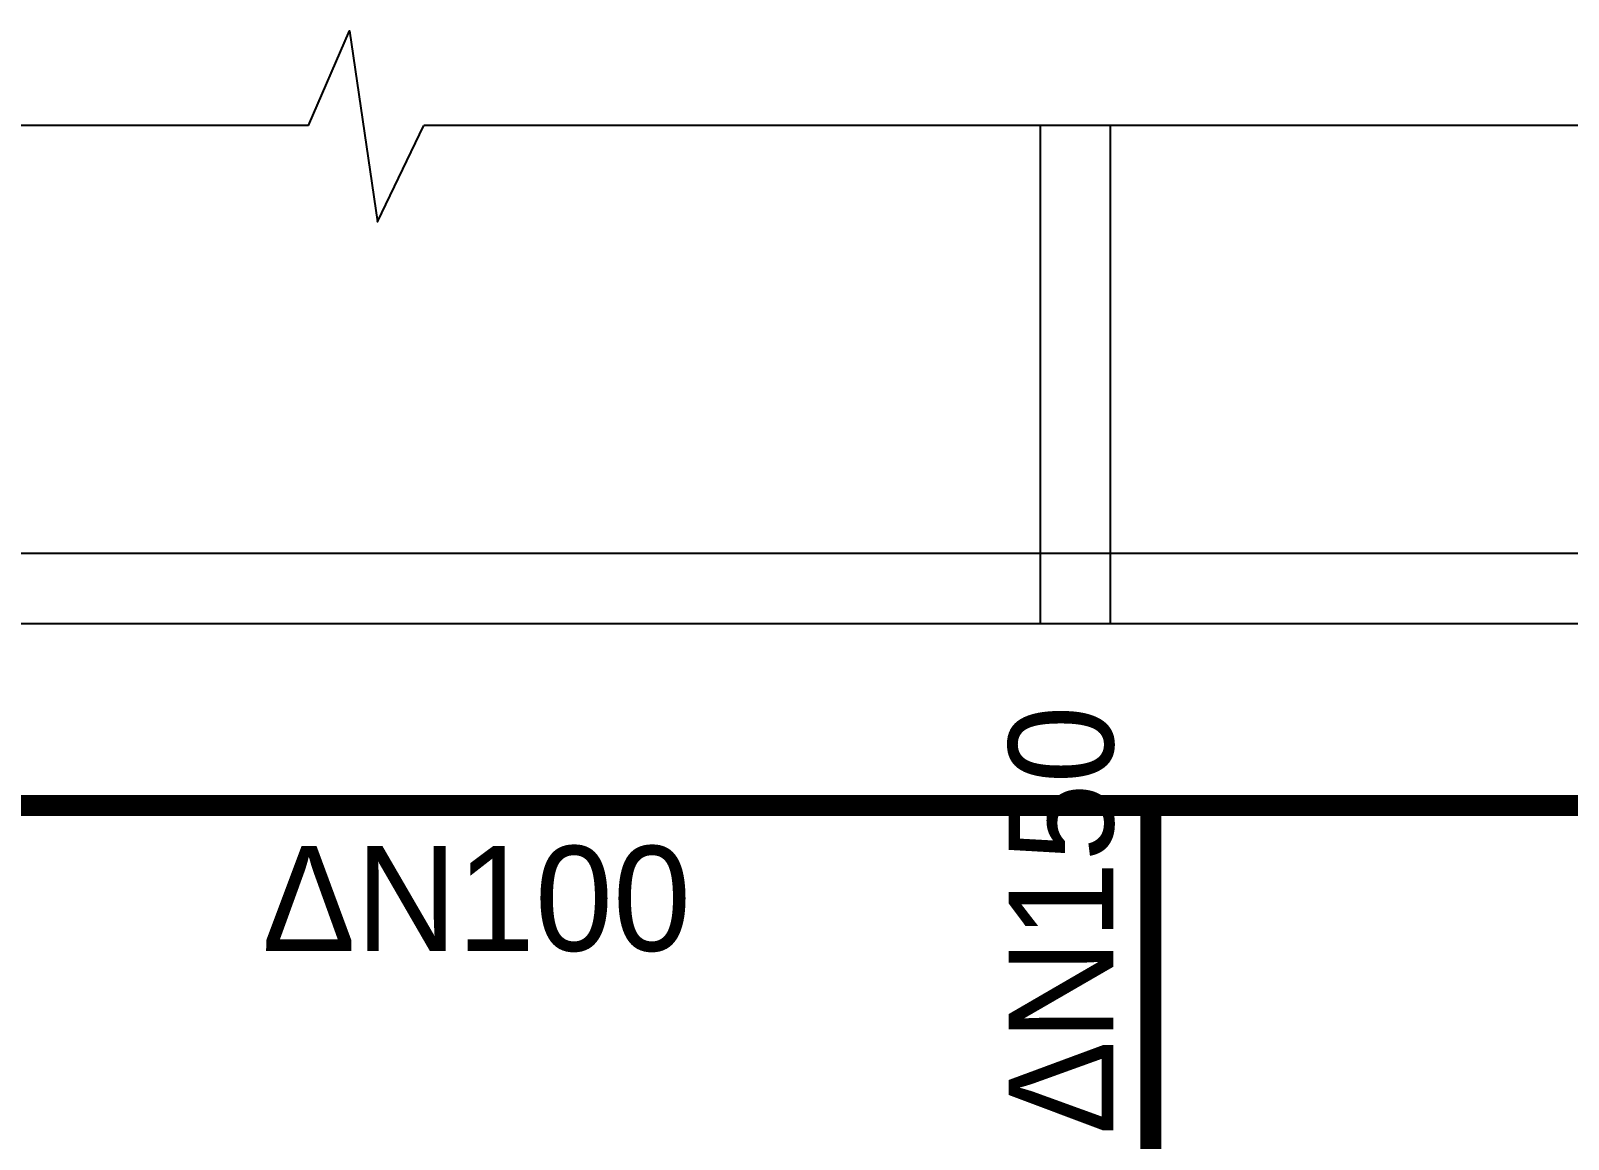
# Model space of a CAD drawing. Header units: millimetres. Extents: x 10779125 to 11142123, y -372083 to -144871.
# Drawn here: x 10963761 to 10968158, y -280304 to -277134 of the extents above; entities that cross this region are included whole.
import ezdxf

# ---------------------------------------------------------------- set-up
doc = ezdxf.new("R2010")
doc.units = ezdxf.units.MM
doc.header["$LTSCALE"] = 1000
doc.header["$MEASUREMENT"] = 0
doc.layers.get('0').update_dxf_attribs({"color": 255, "linetype": 'CONTINUOUS'})
doc.layers.add('8', color=8, linetype='CONTINUOUS')
doc.layers.add('W_DIM', color=4, linetype='CONTINUOUS')
doc.styles.get("Standard").update_dxf_attribs({"font": 'symbol.ttf'})

msp = doc.modelspace()

# ---------------------------------------------------------------- linework, layer by layer
at = {"layer": '8', "color": 8}
for p, q in [((10966648.2, -278829.1, 0), (10966648.2, -277405.7, 0)), ((10966848.2, -278829.1, 0), (10966848.2, -277405.7, 0)), ((10972598.2, -278629.1, 0), (10957882.5, -278629.1, 0)), ((10958082.5, -278829.1, 0), (10972598.2, -278829.1, 0)), ((10966648.2, -278829.1, 0), (10966848.2, -278829.1, 0))]:
    msp.add_line(p, q, dxfattribs=at)
at = {"layer": '8', "color": 8, "elevation": 0}
for points in [[(10964554.5, -277405.7), (10964672.4, -277134.4), (10964751.9, -277680.7), (10964884.5, -277405.7)], [(10964554.5, -277405.7), (10956864.4, -277405.7)], [(10974181.4, -277405.7), (10964884.5, -277405.7)]]:
    msp.add_lwpolyline(points, dxfattribs=at)
at = {"layer": 'W_DIM', "color": 4, "const_width": 60, "elevation": 0}
for points in [[(10982538.5, -279349.2), (10962964, -279349.2)], [(10966964, -281229.1), (10966964, -279349.2)]]:
    msp.add_lwpolyline(points, dxfattribs=at)

# ---------------------------------------------------------------- texts
at = {"color": 4}
msp.add_text('DN150', height=300, rotation=90, dxfattribs=at).set_placement((10966856.9, -280290.5, 0))
msp.add_text('DN100', height=300, dxfattribs=at).set_placement((10964421.8, -279765.2, 0))

doc.saveas('drawing.dxf')
